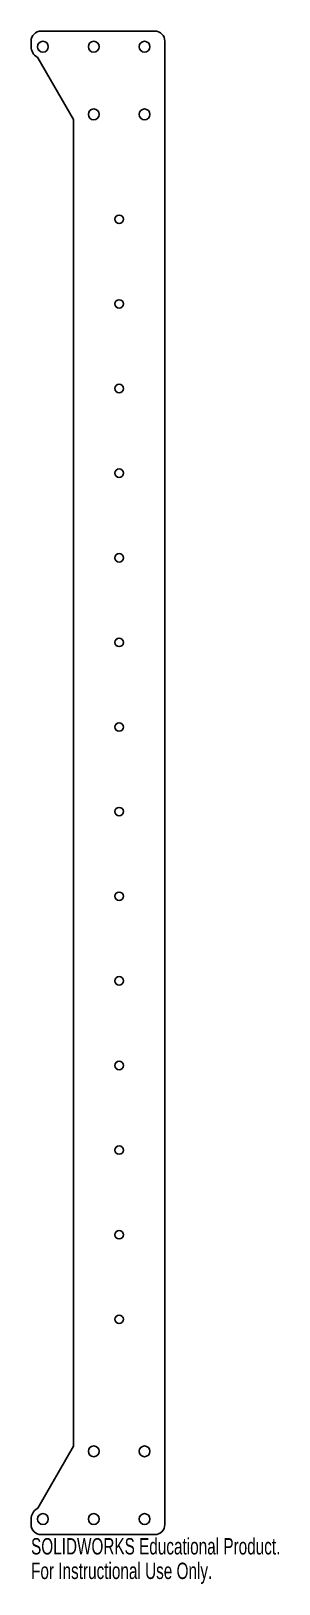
# Model space of a CAD drawing. Header units: millimetres. Extents: x -26 to 47, y -444 to 15.
import ezdxf

# ---------------------------------------------------------------- set-up
doc = ezdxf.new("R2010")
doc.units = ezdxf.units.MM
doc.styles.add('SLDTEXTSTYLE0', font='TXT', dxfattribs={"width": 0.7})

msp = doc.modelspace()

# ---------------------------------------------------------------- linework, layer by layer
at = {"color": 7, "linetype": 'Continuous', "lineweight": 25}
for p, q in [((-23.03, 14.62), (10.5, 14.62)), ((-26.03, 10), (-26.03, 11.62)), ((13.5, 11.62), (13.5, -426.62)), ((-13.5, -11.5), (-24.03, 6.75)), ((-13.5, -11.5), (-13.5, -403.5)), ((-13.5, -403.5), (-24.03, -421.75)), ((-26.03, -425), (-26.03, -426.62)), ((-23.03, -429.62), (10.5, -429.62))]:
    msp.add_line(p, q, dxfattribs=at)
for centre, radius in [((-22.53, 10), 1.6), ((-7.5, 10), 1.6), ((7.5, 10), 1.6), ((-7.5, -10), 1.6), ((7.5, -10), 1.6), ((0, -41), 1.25), ((0, -66), 1.25), ((0, -91), 1.25), ((0, -116), 1.25), ((0, -141), 1.25), ((0, -166), 1.25), ((0, -191), 1.25), ((0, -216), 1.25), ((0, -241), 1.25), ((0, -266), 1.25), ((0, -291), 1.25), ((0, -316), 1.25), ((0, -341), 1.25), ((0, -366), 1.25), ((-7.5, -405), 1.6), ((7.5, -405), 1.6), ((-22.53, -425), 1.6), ((-7.5, -425), 1.6), ((7.5, -425), 1.6)]:
    msp.add_circle(centre, radius, dxfattribs=at)
for centre, radius, start, end in [((-23.03, 11.62), 3, 90, 180), ((10.5, 11.62), 3, 0, 90), ((-22.53, 10), 3.5, 180, 241.1019), ((-24.47, 6.5), 0.5, 30, 61.1019), ((-22.53, -425), 3.5, 118.8981, 180), ((-24.47, -421.5), 0.5, 298.8981, 330), ((-23.03, -426.62), 3, 180, 270), ((10.5, -426.62), 3, 270, 0)]:
    msp.add_arc(centre, radius, start, end, dxfattribs=at)

# ---------------------------------------------------------------- texts
at = {"color": 7, "linetype": 'Continuous', "char_height": 4.8336, "attachment_point": 1, "style": 'SLDTEXTSTYLE0'}
for s, insert in [('SOLIDWORKS Educational Product.', (-26.03, -430.64)), ('For Instructional Use Only.', (-26.03, -437.89))]:
    msp.add_mtext(s, dxfattribs=dict(at, insert=insert))

doc.saveas('drawing.dxf')
